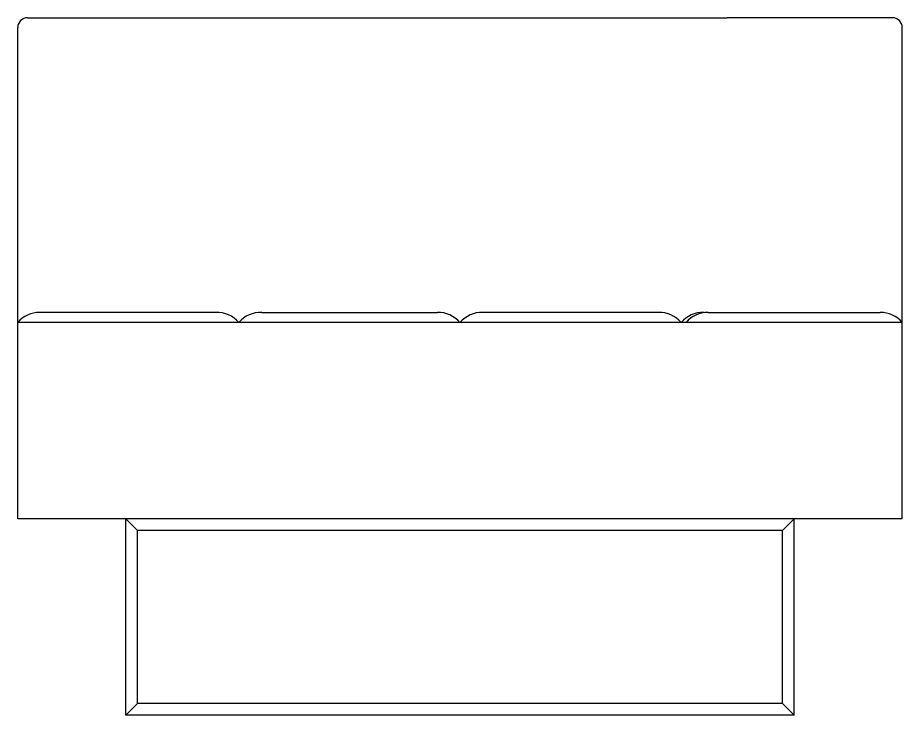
# Model space of a CAD drawing. Header units: inches. Extents: x 327481 to 195042051, y -335014 to 44773228.
# Drawn here: x 388821 to 389721, y -314434 to -313724 of the extents above; entities that cross this region are included whole.
import ezdxf

# ---------------------------------------------------------------- set-up
doc = ezdxf.new("R2010")
doc.units = ezdxf.units.IN
doc.header["$MEASUREMENT"] = 0

msp = doc.modelspace()

# ---------------------------------------------------------------- linework, layer by layer
at = {"color": 0, "ltscale": 60}
for p, q in [((388830.632, -313724.065), (388998.65, -313724.065)), ((388830.632, -313724.065), (389542.615, -313724.065)), ((389710.634, -313724.065), (389542.615, -313724.065)), ((388820.633, -314234.065), (388820.632, -313734.065)), ((389720.633, -314234.066), (389720.634, -313734.065)), ((389022.29, -314024.064), (388842.993, -314024.064)), ((389068.975, -314024.064), (389247.621, -314024.064)), ((389472.621, -314024.064), (389293.643, -314024.064)), ((389522.993, -314024.064), (389698.272, -314024.064)), ((389720.632, -314034.285), (388820.632, -314034.285)), ((389720.632, -314034.296), (389500.632, -314034.296)), ((389720.633, -314234.066), (388820.633, -314234.065)), ((388930.633, -314434.065), (388930.632, -314234.065)), ((388942.632, -314246.065), (388930.632, -314234.065)), ((389598.632, -314246.066), (389610.632, -314234.066)), ((389610.633, -314434.065), (389610.632, -314234.066)), ((389598.632, -314246.066), (388942.632, -314246.065)), ((388942.633, -314422.065), (388942.632, -314246.065)), ((389598.633, -314422.064), (389598.632, -314246.066)), ((388942.633, -314422.065), (388930.633, -314434.065)), ((389598.633, -314422.064), (388942.633, -314422.065)), ((389598.633, -314422.064), (389610.633, -314434.064)), ((389610.633, -314434.064), (388930.633, -314434.065))]:
    msp.add_line(p, q, dxfattribs=at)
for centre, radius, start, end in [((388830.632, -313734.065), 10, 90.000082, 180.000107), ((389710.634, -313734.065), 10, 359.999893, 89.999918), ((388842.812, -314053.205), 29.153, 89.644423, 139.535168), ((389023.452, -314053.195), 29.154, 40.466451, 92.285062), ((389067.812, -314053.195), 29.154, 87.715622, 139.533549), ((389248.453, -314053.205), 29.153, 40.464832, 91.634192), ((389292.812, -314053.205), 29.153, 88.365808, 139.535168), ((389473.452, -314053.206), 29.154, 40.466451, 91.634375), ((389517.812, -314053.206), 29.154, 88.364669, 139.533549), ((389522.812, -314053.218), 29.154, 89.645073, 139.533549), ((389698.453, -314053.216), 29.153, 40.464832, 90.355577)]:
    msp.add_arc(centre, radius, start, end, dxfattribs=at)

doc.saveas('drawing.dxf')
